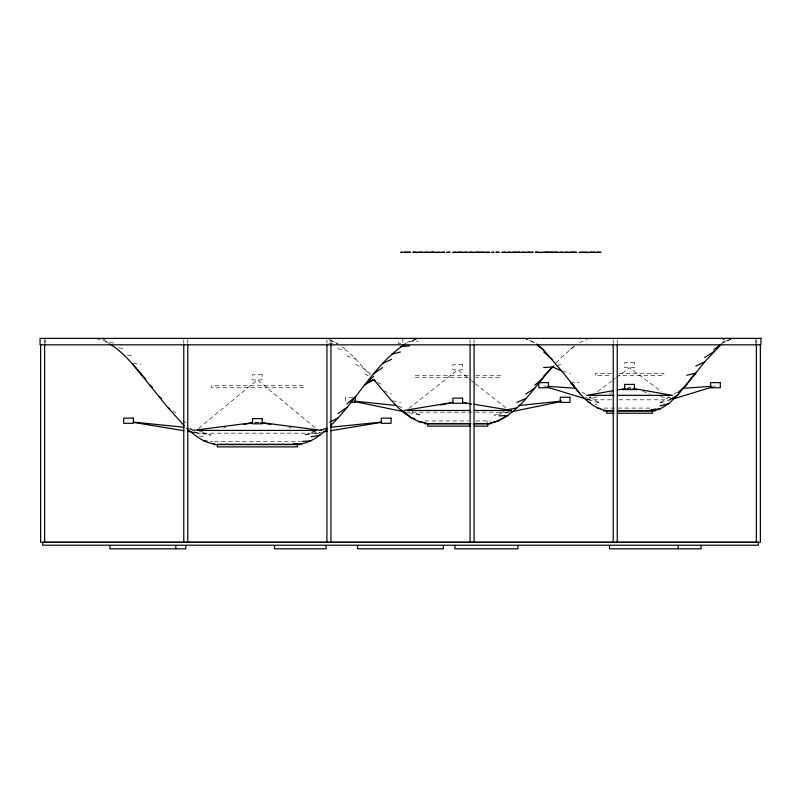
<?xml version="1.0" encoding="UTF-8"?>
<svg xmlns="http://www.w3.org/2000/svg" width="801" height="801" viewBox="0 0 801 801"><rect width="100%" height="100%" fill="white"/><g stroke="black" fill="none" stroke-linecap="round" stroke-linejoin="round"><path stroke-width="0.6" stroke-dasharray="4 3" d="M574.467 346.102L561.541 357.206L552.6 366.948L561.541 364.385M319.269 433.181L192.931 433.181L194.853 431.589M198.698 428.405L257.351 379.884L315.995 428.405M408.961 408.31L457.761 369.862L470.447 379.864M611.493 399.809L586.592 399.809L590.587 396.825M597.576 391.599L611.563 381.156M612.565 380.405L615.558 378.172M616.56 377.421L629.536 367.719L661.496 391.599M570.492 348.896L574.467 346.222M669.466 396.775L658.883 403.303L668.304 400.43M673.701 394.162L676.875 392.21M406.467 343.158L409.451 341.376L416.16 339.314M579.433 342.618L587.263 339.454M503.529 411.584L494.267 415.278L510.147 412.004M722.582 342.127L730.412 339.304M315.464 431.499L303.869 435.113L319.849 432.49M416.16 339.454L409.451 341.376L418.392 341.356M586.592 399.809L598.527 396.485M609.261 393.491L611.644 392.83M627.153 388.505L629.536 387.834L631.989 388.265M627.083 388.265L629.536 387.834L631.929 388.505M192.931 433.181L202.653 431.499M223.319 427.934L225.752 427.514M254.918 422.487L259.824 422.387M254.868 422.387L259.784 422.487M722.582 339.594L724.825 339.414M712.95 386.232L715.433 386.062M611.423 373.586L595.183 373.586L595.183 375.589L611.423 375.589M618.923 373.586L663.899 373.586L663.899 375.589L618.923 375.589M468.345 375.739L414.818 375.739L414.818 377.742L468.345 377.742M475.804 375.739L500.705 375.739L500.705 377.742L475.804 377.742M352.83 397.256L345.531 397.256L345.531 402.412M618.963 399.809L667.503 399.809M603.774 408.089L651.624 408.089M405.326 412.155L511.438 412.155M424.84 420.966L468.325 420.966M475.774 420.966L490.683 420.966M214.408 441.731L300.295 441.731M570.492 382.277L579.433 382.518M328.921 343.198L333.396 343.439M543.649 386.062L546.132 386.232M210.383 441.291L212.615 441.451M133.216 363.544L141.046 364.275M103.019 339.384L105.251 339.634M194.853 432.49L210.823 435.113L199.239 431.499M288.951 427.514L291.384 427.934M312.04 431.499L321.772 433.181L319.849 431.589M127.619 355.053L132.095 355.854M337.872 348.715L346.823 350.407L355.764 359.058L369.932 375.228M199.199 435.984L203.674 436.835M392.67 400.78L400.5 402.312M507.784 411.434L510.217 411.914M96.31 338.633L114.203 343.198M409.041 412.765L421.256 415.278L411.984 411.584M118.678 347.724L123.144 348.715M642.662 391.499L649.821 393.491M660.555 396.485L667.714 398.477M562.662 371.173L570.492 373.416M588.415 399.719L600.189 403.303L589.616 396.775M188.806 428.245L192.29 429.326M595.093 404.225L597.326 404.966M190.248 428.915L192.49 429.676M346.823 355.854L355.764 359.058M398.077 406.047L403.874 408.35M383.729 390.848L391.549 394.052M328.921 339.634L337.872 343.679L328.921 339.484M182.798 421.076L185.772 422.578M355.764 364.275L364.715 369.021L370.973 374.117M105.251 341.376L108.235 343.158M582.207 392.21L585.381 394.162M377.631 382.147L382.608 385.261M585.401 396.875L588.385 398.818M364.715 373.626L368.69 376.31M172.856 410.923L176.831 413.636M668.485 396.825L671.488 399.068M341.847 346.673L346.823 350.407M471.429 380.635L474.352 382.938M475.323 383.709L505.581 407.549M756.364 339.624L756.364 343.379M755.794 339.444L755.794 343.739M617.231 339.624L617.231 343.379M613.216 339.624L613.216 343.379M487.819 420.966L487.819 422.878M474.082 339.624L474.082 343.379M470.067 339.624L470.067 343.379M402.793 338.372L402.793 343.379L398.207 343.379L398.207 338.372M330.933 339.624L330.933 343.379M326.918 339.624L326.918 343.379M187.784 339.624L187.784 343.379M183.769 339.624L183.769 343.379M45.206 339.444L45.206 343.739M44.636 339.624L44.636 343.379M730.412 339.404L722.582 342.978L730.412 339.404M634.402 362.563L624.67 362.563L624.67 367.719L634.402 367.719L634.402 362.563M462.628 364.715L452.895 364.715L452.895 369.862L462.628 369.862L462.628 364.715M262.217 374.738L252.485 374.738L252.485 379.884L262.217 379.884L262.217 374.738M303.158 385.752L211.544 385.752L211.544 387.764L303.158 387.764L303.158 385.752M534.698 342.668L525.756 338.813L534.698 342.668"/><path stroke-width="1.2" d="M330.553 425.711C357.106 399.909 374.167 364.495 405.466 343.759M652.134 410.462L659.954 409.051L668.905 403.494L677.856 394.973L704.69 361.892L721.771 343.779M686.797 384.3L695.749 373.136L686.797 375.248M491.083 423.128C519.068 415.288 533.606 386.683 552.6 366.948L561.541 370.853C574.447 385.661 585.411 406.588 606.277 410.663M690.862 378.252L695.749 373.136M543.649 376.3L552.6 366.948L543.649 367.529M373.656 376.3L364.715 384.961L373.656 379.664L375.649 380.906M677.856 392.78L686.797 384.51M299.844 443.984C310.488 442.913 319.459 435.944 327.138 428.956M534.698 385.261L543.649 377.511M346.823 403.924L355.764 396.355M713.641 349.947L720.8 344.37M373.656 373.827L382.608 367.529M337.872 413.636L346.823 407.539M525.756 394.052L534.698 388.265M704.69 357.546L713.641 351.799M668.905 400.18L677.856 394.973M498.913 420.415L507.864 415.559L498.913 415.849M329.922 422.077L337.872 418.052M695.749 366.157L704.69 361.892M382.608 363.434L391.549 359.299M369.191 381.626L373.656 379.664C389.016 396.455 403.003 419.864 427.344 423.549M516.805 402.312L525.756 398.598M319.979 430.427L326.688 428.165M673.02 398.998L711.899 387.143M622.377 389.837L625.961 388.835M659.954 405.967L668.905 403.494M391.549 354.242L400.5 351.949M489.972 423.048L498.913 420.936M511.368 411.754L560.239 401.701M507.864 409.691L516.805 407.899M440.68 404.946L446.778 403.744M449.221 403.263L452.875 402.543M311.028 436.835L319.979 435.143M654.367 410.052L659.954 409.051L651.013 409.621M613.586 390.618L586.592 395.334L613.977 395.334M617.271 389.977L624.63 388.695M243.985 424.37L252.485 422.908M404.074 410.462L452.875 402.382M323.534 431.879L327.219 431.278M330.903 430.668L381.266 422.387M192.931 430.427L252.395 422.708M518.597 405.586L561.451 401.081M330.673 427.263L381.256 422.087M400.5 346.733L409.451 345.852M302.087 441.451L311.028 440.79M683.223 388.285L711.709 386.322M293.136 443.954L302.087 443.874M406.898 252.195L403.744 252.195L406.898 252.485M407.208 252.195L410.432 252.195L407.308 252.485M416.47 252.195L412.845 252.195L416.47 252.485M432.82 252.195L435.964 252.485L432.93 252.195M436.585 252.195L439.689 252.195M444.425 252.195L440.49 252.485L444.335 252.195M482.903 252.195L485.997 252.195M486.597 252.195L489.691 252.195M498.943 252.195L495.829 252.195L498.943 252.485M515.393 252.195L520.029 252.195L515.393 252.485M539.123 252.195L535.338 252.195L539.123 252.485M548.315 252.195L552.71 252.195L548.315 252.485M553.471 252.195L557.876 252.195L553.471 252.485M576.39 252.195L572.455 252.195L576.39 252.485M583.699 252.195L588.244 252.195M600.75 252.195L596.965 252.195L600.75 252.485M436.585 252.485L439.689 252.485M482.903 252.485L485.997 252.485M486.597 252.485L489.691 252.485M583.699 252.485L588.244 252.485M596.314 252.485L592.77 252.195L596.204 252.485M617.711 395.334L672.48 395.334L634.442 388.695M350.397 402.412L355.264 402.412L355.264 397.256M407.819 410.462L470.247 410.462M473.992 410.462L511.438 410.462L511.438 412.155M614.067 410.663L606.637 410.663L606.637 413.236L614.067 413.236M617.781 410.663L652.445 410.663L652.445 413.236L617.781 413.236M603.774 410.953L613.586 410.953M617.271 410.953L655.308 410.953L655.308 409.041M470.648 423.549L427.694 423.549L427.694 426.122L470.648 426.122M474.322 423.549L487.819 423.549L487.819 426.122L474.322 426.122M424.84 423.829L470.808 423.829M473.291 423.829L490.683 423.829M197.937 430.427L316.765 430.427M214.408 444.585L300.295 444.585M42.623 542.217L758.377 542.217M212.615 443.874L214.848 443.894C203.784 443.013 194.633 435.344 186.673 428.185M547.363 386.322L575.859 388.285M203.674 440.79L207.028 441.041M597.326 408.23L600.69 408.55M133.447 422.087L184.02 427.263M354.072 401.081L396.926 405.586M261.066 422.548L321.772 430.427M418.392 421.686L425.101 422.708M133.427 422.387L183.799 430.668M187.484 431.278L192.4 432.079M462.638 402.382L471.178 403.804M473.621 404.205L511.438 410.462M260.996 422.698L270.718 424.37M462.638 402.543L466.302 403.263M468.735 403.744L471.178 404.225M355.284 401.701L404.155 411.754M633.12 388.835L636.695 389.837M547.183 387.143L586.062 398.998M588.385 401.992L590.617 402.733M409.451 416.83L415.038 419.073M109.226 343.759C121.992 351.058 131.384 362.803 141.046 373.626M132.095 363.434L167.88 407.539L169.872 408.9M400.5 409.581L409.451 415.849M543.649 349.947L536.49 344.13L543.649 350.017L561.541 370.853M158.938 396.355L161.622 398.628M543.649 351.949L552.6 359.749M149.987 384.961L152.43 387.374M574.557 386.312L570.492 382.277L579.433 392.78M184.15 425.711L167.88 407.539M141.046 373.827L145.922 379.153M760.379 344.63L760.379 542.357L40.621 542.357L40.621 344.63M758.377 542.357L758.377 545.221L42.623 545.221L42.623 542.357M756.364 344.63L756.364 542.357M701.115 545.581L701.115 548.805L609.501 548.805L609.501 545.581M678.207 545.581L678.207 548.805M617.231 344.63L617.231 542.357M613.216 344.63L613.216 542.357M517.887 545.581L517.887 548.805L454.898 548.805L454.898 545.581M474.082 344.63L474.082 542.357M470.067 344.63L470.067 542.357M443.444 545.581L443.444 548.805L357.556 548.805L357.556 545.581M330.933 344.63L330.933 542.357M326.918 344.63L326.918 542.357M326.067 545.581L326.067 548.805L274.533 548.805L274.533 545.581M187.784 344.63L187.784 542.357M185.772 545.581L185.772 548.805L109.907 548.805L109.907 545.581M183.769 344.63L183.769 542.357M175.759 545.581L175.759 548.805M44.636 344.63L44.636 542.357M402.252 252.195L400.5 252.485L402.252 252.195M420.685 252.195L416.91 252.485L420.685 252.195M422.818 252.195L421.026 252.485L422.818 252.195M428.054 252.195L423.519 252.485L428.054 252.195M432.45 252.195L428.695 252.485L432.45 252.195M449.792 252.195L446.648 252.485L449.792 252.195M456.079 252.195L452.525 252.485L456.079 252.195M460.355 252.195L456.59 252.485L460.355 252.195M462.497 252.195L460.705 252.485L462.497 252.195M466.773 252.195L463.228 252.485L466.773 252.195M472.159 252.195L467.624 252.485L472.159 252.195M478.858 252.195L472.74 252.485L478.858 252.195M482.272 252.195L479.128 252.485L482.272 252.195M493.706 252.195L491.854 252.485L493.706 252.195M505.351 252.195L501.606 252.485L505.351 252.195M510.137 252.195L506.392 252.485L510.137 252.195M514.753 252.195L511.208 252.485L514.753 252.195M524.535 252.195L520.8 252.485L524.535 252.195M529.511 252.195L525.066 252.485L529.511 252.195M532.955 252.195L529.992 252.485L532.955 252.195M547.964 252.195L539.624 252.485L547.964 252.195M562.362 252.195L558.818 252.485L562.362 252.195M567.428 252.195L563.243 252.485L567.428 252.195M571.584 252.195L568.039 252.485L571.584 252.195M582.848 252.195L579.113 252.485L582.848 252.195M592.009 252.195L589.035 252.485L592.009 252.195M760.95 338.372L40.05 338.372L40.05 344.81L760.95 344.81L760.95 338.372M548.515 382.628L538.783 382.628L538.783 387.784L548.515 387.784L548.515 382.628M720.299 382.628L710.557 382.628L710.557 387.784L720.299 387.784L720.299 382.628M634.402 384.4L624.67 384.4L624.67 389.556L634.402 389.556L634.402 384.4M569.992 397.256L560.259 397.256L560.259 402.412L569.992 402.412L569.992 397.256M462.628 398.137L452.895 398.137L452.895 403.293L462.628 403.293L462.628 398.137M133.387 418.142L123.644 418.142L123.644 423.298L133.387 423.298L133.387 418.142M391.048 418.142L381.316 418.142L381.316 423.298L391.048 423.298L391.048 418.142M262.217 418.633L252.485 418.633L252.485 423.789L262.217 423.789L262.217 418.633M297.431 444.305L217.271 444.305L217.271 446.878L297.431 446.878L297.431 444.305"/></g></svg>
